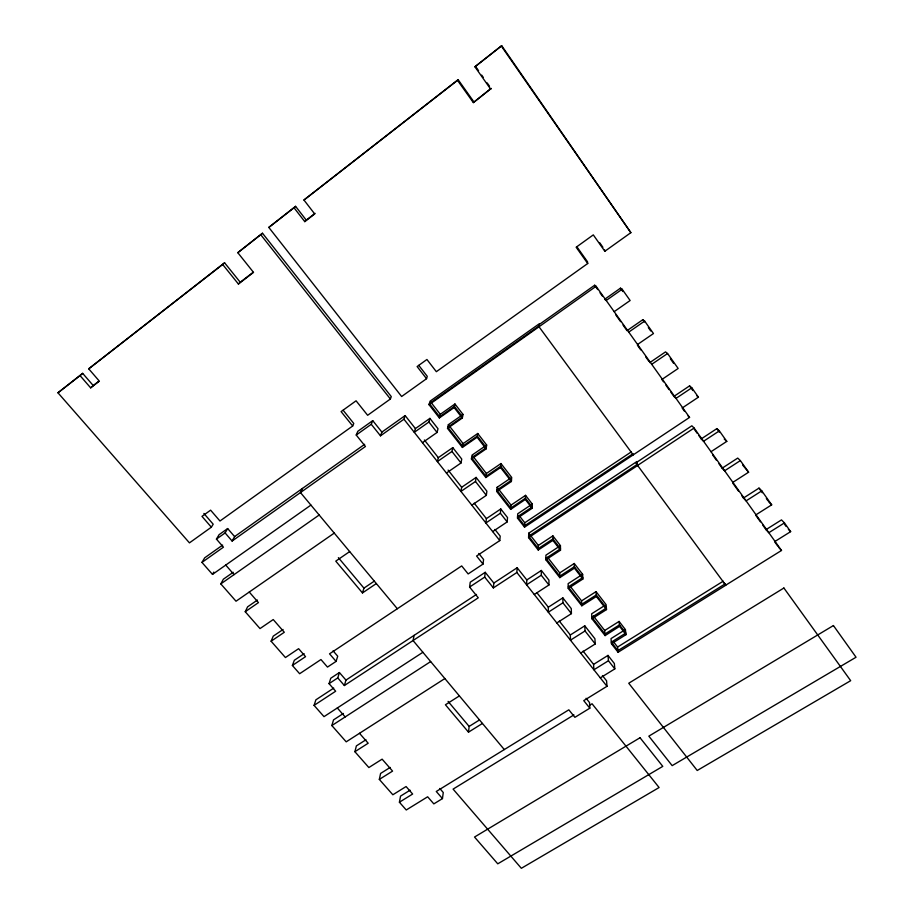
<?xml version="1.0" encoding="UTF-8"?>
<svg xmlns="http://www.w3.org/2000/svg" width="914" height="914" viewBox="0 0 914 914"><rect width="100%" height="100%" fill="white"/><g stroke="black" fill="none" stroke-linecap="round" stroke-linejoin="round"><path stroke-width="1.37" d="M534.279 594.488L548.926 585.006L548.948 580.162L541.351 570.462L526.807 579.944L526.601 584.789L541.259 575.249L541.351 570.462M548.343 607.193L548.309 612.209L562.933 602.829L562.853 597.87L548.343 607.193L537.032 592.889M559.802 577.625L559.745 572.884L574.255 563.481L574.426 568.154L559.802 577.625L545.864 559.779L545.921 555.164L560.442 545.647L552.89 535.878L538.346 545.452L538.232 550.011L552.89 540.38L552.89 535.878M539.5 324.321L594.637 285.248L596.099 286.299L689.556 417.401L524.545 527.149L517.473 518.078L532.119 508.31L532.279 504.048L525.561 495.354L511.017 505.122L510.686 509.384L525.344 499.432L525.561 495.354M528.578 537.638L528.76 533.17L636.932 461.513L637.618 465.512L528.578 537.638L538.232 550.011M524.545 527.149L524.762 522.774L519.506 516.01M516.867 572.507L517.153 567.743L493.834 583.052L493.366 587.908L516.867 572.507L606.987 686.3L583.749 700.627L589.816 708.19L574.906 717.33L568.828 709.812L436.275 791.478L442.456 798.596L433.83 803.886L427.649 796.791L406.25 809.987L399.407 802.218L400.538 796.117L410.089 790.187M517.473 518.078L517.747 513.759L532.279 504.048M510.686 509.384L496.69 491.435L511.372 481.495L511.703 477.428L500.975 463.547L486.385 473.498L485.86 477.542L500.552 467.522L500.975 463.547M492.68 531.605L507.167 521.917L507.533 517.575L500.781 508.961L486.397 518.626L485.871 522.979L500.369 513.245L500.781 508.961M304.145 653.693L294.342 660.251L292.377 665.461L299.632 673.721L320.951 659.542L327.486 667.083L336.078 661.405L329.543 653.83L461.696 565.926L468.151 573.935L483.026 564.087L476.582 556.02L499.787 540.597L500.198 536.13L494.908 529.434M496.69 491.435L497.136 487.299L510.583 478.182M482.432 723.454L468.505 732.16L469.145 726.424L448.077 701.392M493.366 587.908L484.694 577.1L485.231 572.313L470.242 582.207L469.59 587.051L478.273 597.802L344.372 685.523L337.769 677.914L339.414 672.533L345.949 680.096L344.372 685.523M483.026 564.087L483.575 559.471L478.776 553.461M471.818 505.191L486.339 495.342L486.876 491.184L476.103 477.416L461.673 487.276L460.942 491.412L475.486 481.484L476.103 477.416M442.456 798.596L443.267 792.507L439.76 788.462M485.86 477.542L471.407 459.011L486.122 448.877L486.659 445.027L477.736 433.487L463.112 443.621L462.381 447.449L447.506 428.38L448.363 424.679L463.01 414.43L454.944 403.988L440.285 414.316L439.36 417.938L429.054 404.708L430.06 401.189L539.157 323.853L539.043 326.824L633.242 454.921L633.048 453.71L524.613 525.779L517.564 516.73L532.165 506.973L525.413 498.244L510.789 508.047L496.828 490.144L511.474 480.227L500.689 466.277L486.019 476.285L471.601 457.788L486.294 447.677L477.314 436.069L462.61 446.261L447.78 427.226L462.507 416.921L454.395 406.433L439.657 416.807L429.363 403.611L539.077 325.898M462.381 447.449L477.131 437.246L477.736 433.487M471.407 459.011L472.058 455.103L486.659 445.027M446.432 473.041L460.999 462.998L461.741 459.068L452.773 447.609L438.309 457.651L437.383 461.581L451.962 451.47L452.773 447.609M447.506 428.38L462.278 418.052L463.01 414.43M414.122 635.356L413.048 640.531L504.3 749.571M399.407 802.218L412.637 794.026L406.079 786.543L392.849 794.769L379.321 779.414L380.601 773.438L390.175 767.429M439.36 417.938L454.144 407.541L454.944 403.988M422.451 442.673L437.063 432.448L438 428.723L429.9 418.384L415.402 428.597L414.282 432.322L428.894 422.028L429.9 418.384M379.321 779.414L392.574 771.108L382.121 759.157L368.856 767.543L354.895 751.708L356.38 745.893L365.966 739.757M444.867 678.554L346.2 741.837L331.851 725.556L333.519 719.889L343.424 713.457M349.685 551.588L335.769 561.139L362.47 592.923L363.932 588.136L374.26 581.167M295.588 206.335L294.022 207.764L304.773 221.634L306.27 220.137L295.588 206.335L268.807 227.415L401.634 396.505L426.541 378.704L427.272 376.351L418.761 365.36M422.885 652.288L324.002 716.645L314.073 705.38L335.667 691.224L329.063 683.649L330.765 678.234L339.414 672.533M336.078 661.405L337.712 656.206L333.073 650.837M314.073 705.38L315.878 699.827L333.736 688.105M380.487 435.829L381.881 432.094L372.741 420.634L371.267 424.29L380.487 435.829L403.931 419.218L405.142 415.584L415.402 428.597M98.632 381.367L93.228 385.548L82.671 373.346L57.959 392.792L189.449 542.87L211.351 527.184L201.983 516.376L210.608 510.161L219.977 521.014L352.678 425.993L341.093 411.608L356.072 400.8L367.634 415.287L390.381 399.007L391.283 396.607L262.501 233.241L237.8 252.687L253.532 272.383L238.417 284.037L222.673 264.477L224.581 262.786L240.233 282.243L238.417 284.037M292.377 665.461L305.55 656.663L298.615 648.689L285.431 657.543L271.104 641.217L273.229 636.155L283.066 629.483M232.099 541.031L234.601 536.598L227.666 528.555L225.107 532.931L232.099 541.031L365.451 446.489L356.22 435.03L357.808 431.294L372.741 420.634M352.678 425.993L353.787 423.479L343.161 410.26M271.104 641.217L284.3 632.271L273.229 619.555L260.01 628.581L245.238 611.729L247.58 606.85L257.428 600.052M302.465 488.442L300.466 492.566L397.327 608.735M473.338 102.608L491.092 88.475L473.338 102.608L457.514 80.352L458.12 79.678L473.829 101.797M334.261 533.091L236.018 601.218L220.811 583.897L223.37 579.19L233.23 572.278M222.639 545.098L204.667 557.837L201.96 562.407L212.494 574.403L213.807 572.084M201.96 562.407L223.439 547.178L216.435 539.1L219.063 534.69L227.666 528.555M211.351 527.184L213.191 524.213L203.879 513.451M490.704 89.206L474.914 66.791L501.706 45.7L630.866 232.67L604.84 251.27L593.3 234.887L576.151 247.237L587.713 263.506L436.344 371.69L426.929 359.488L417.115 366.548L426.541 378.704M474.914 66.791L501.706 45.7M304.773 221.634L314.702 213.956L303.951 200.017L458.12 79.678M237.8 252.687L262.501 233.241M57.959 392.792L80.032 375.597L90.657 387.856L93.228 385.548M90.657 387.856L99.34 381.138L88.715 368.822L224.581 262.786M80.032 375.597L82.671 373.346M268.807 227.415L294.022 207.764M303.951 200.017L457.514 80.352M88.715 368.822L222.673 264.477M306.27 220.137L315.044 213.35M240.233 282.243L253.109 272.315M356.22 435.03L371.267 424.29M216.435 539.1L225.107 532.931M234.601 536.598L364.652 444.318M381.881 432.094L405.142 415.584M429.054 404.708L596.099 286.299M212.494 574.403L310.92 505.099M622.16 289.247L620.469 288.173L604.657 299.301L606.199 300.466L622.16 289.247L630.123 300.512L614.185 311.663M220.811 583.897L319.18 515.005M637.572 344.475L653.464 333.541L644.656 321.077L642.782 319.729L627.015 330.662L623.005 325.03M628.752 332.102L644.656 321.077M245.238 611.729L258.456 602.612L249.248 592.044M649.808 362.607L665.518 351.89L667.574 353.512L678.154 368.468L662.319 379.196M651.716 364.32L667.574 353.512M362.47 592.923L376.339 583.566M670.705 391.923L673.892 396.402L689.556 385.891L691.807 387.799L698.422 397.167L682.644 407.701M691.807 387.799L676.006 398.39L673.892 396.402M524.762 522.774L631.414 451.813M635.767 462.941L691.852 425.798L694.114 428.038L781.504 550.468L725.682 585.211L724.059 582.915M637.412 464.266L528.635 536.244L538.266 548.594L552.89 538.974L560.488 548.788L545.875 558.34M694.114 428.038L637.515 465.477L636.35 463.786M469.59 587.051L484.694 577.1M329.063 683.649L337.769 677.914M698.879 435.635L701.221 438.914L716.873 428.62L719.352 430.882L726.79 441.393L711.012 451.71M719.352 430.882L703.563 441.268L701.221 438.914M345.949 680.096L476.502 594.42M545.864 559.779L560.511 550.205L560.442 545.647M718.952 463.752L722.129 468.197L737.724 458.085L740.363 460.587L748.6 472.218L732.879 482.341M740.363 460.587L724.631 470.779L722.129 468.197M331.851 725.556L430.654 661.587M574.255 563.481L582.618 574.289L568.131 583.635L568.257 588.445L581.807 605.788L596.374 596.488L596.042 591.632L581.578 600.875L581.807 605.788M568.257 588.445L582.858 579.042L582.618 574.289M741.802 495.754L743.436 498.05L758.986 488.122L761.785 490.864L771.679 504.848L756.015 514.765M761.785 490.864L746.098 500.872L743.436 498.05M605.091 635.607L619.601 626.33L619.098 621.429L604.691 630.5L605.091 635.607L591.964 618.801L591.655 613.797L604.897 605.399M354.895 751.708L368.182 743.231L359.499 733.302M556.82 622.948L571.421 613.637L571.273 608.61L562.853 597.87M459.388 695.908L445.426 704.774L468.505 732.16M591.964 618.801L606.519 609.581L606.096 604.634L596.042 591.632M584.777 625.827L585.04 630.968L570.462 640.177L570.325 634.979L584.777 625.827L594.911 638.726L595.243 643.959L580.687 653.087M762.813 525.196L765.989 529.64L781.481 519.906L784.452 522.899L790.644 531.651L775.026 541.408M784.452 522.899L768.823 532.702L765.989 529.64M469.145 726.424L479.507 719.935M619.098 621.429L625.404 629.575L611.009 638.6L611.455 643.753L618.093 652.253L725.773 585.246L637.446 465.226M611.455 643.753L625.976 634.682L625.404 629.575M618.093 652.253L617.59 647.043L723.214 581.19M608.004 655.407L608.438 660.742L593.906 669.779L593.586 664.387L608.004 655.407L614.345 663.495L614.825 668.888L600.315 677.868M725.35 583.749L617.933 650.631L611.317 642.142L625.793 633.094L619.464 624.902L604.965 634.008L591.872 617.236L606.393 608.039L596.271 594.98L581.727 604.257L568.211 586.948L582.778 577.557L574.369 566.703L559.791 576.151L546.755 559.448M573.935 714.897L453.093 789.113L521.346 868.3L659.097 787.525L592.055 703.769L589.644 705.254M696.891 395.842L698.422 397.167M724.254 439.04L726.79 441.393M748.6 472.218L742.625 465.009M688.082 415.973L689.556 417.401M768.8 501.992L771.679 504.848M788.382 529.355L790.644 531.651M778.579 547.269L781.504 550.468M337.323 707.973L345.172 716.942M225.747 565.069L234.064 574.62M338.374 557.654L363.932 588.136M485.231 572.313L493.834 583.052M586.091 698.273L589.53 702.569L589.816 708.19M517.153 567.743L526.807 579.944M559.322 621.074L570.325 634.979M583.098 651.122L593.586 664.387M602.429 675.583L606.576 680.816L606.987 686.3M424.382 439.988L438.309 457.651M448.134 470.104L461.673 487.276M474.206 503.168L486.397 518.626M260.798 234.772L390.381 399.007M403.931 419.218L499.787 540.597M541.259 575.249L548.926 585.006M562.933 602.829L571.421 613.637M585.04 630.968L595.243 643.959M608.438 660.742L614.825 668.888M428.894 422.028L437.063 432.448M451.962 451.47L460.999 462.998M475.486 481.484L486.339 495.342M500.369 513.245L507.167 521.917M528.76 533.17L538.346 545.452M547.646 557.38L559.745 572.884M570.656 586.868L581.578 600.875M593.392 616.025L604.691 630.5M613.477 641.765L617.59 647.043M430.917 402.286L440.285 414.316M448.363 424.679L463.112 443.621M472.904 456.189L486.385 473.498M497.136 487.299L511.017 505.122M454.144 407.541L462.278 418.052M477.131 437.246L486.122 448.877M500.552 467.522L511.372 481.495M552.89 540.38L560.511 550.205M574.426 568.154L582.858 579.042M596.374 596.488L606.519 609.581M525.344 499.432L532.119 508.31M619.601 626.33L625.976 634.682M594.637 285.248L597.722 289.578M600.03 292.811L602.349 296.056M615.785 314.907L620.595 321.659M637.424 345.252L640.725 349.879M645.672 356.826L648.974 361.453M661.919 379.596L663.518 381.835M665.906 385.205L669.105 389.684M682.118 407.93L684.563 411.369M694.194 429.077L697.325 433.453M712.589 454.841L716.565 460.405M732.777 483.118L738.523 491.161M755.661 515.176L760.425 521.848M774.558 541.648L777.78 546.149M576.837 246.734L587.508 261.758L587.713 263.506M620.469 288.173L622.834 291.52M642.782 319.729L644.37 321.979M648.334 327.6L650.722 330.971M670.35 358.734L673.584 363.304M689.556 385.891L692.835 390.541M716.873 428.62L719.329 432.094M758.986 488.122L762.253 492.749M766.343 498.53L767.977 500.838M784.555 524.248L786.086 526.418M476.194 67.316L478.548 70.652M481.678 75.108L483.255 77.336M487.173 82.911L489.527 86.247M599.607 242.61L602.886 247.26M501.386 46.168L630.866 232.67M604.52 249.591L604.84 251.27M783.892 588.01L628.741 683.238L697.222 770.491L850.671 680.69L783.892 588.01M640.029 737.735L474.526 837.041L497.764 863.821L662.776 766.366L640.029 737.735M833.419 625.553L648.837 736.158L672.167 765.635L856.041 657.235L833.419 625.553"/></g></svg>
